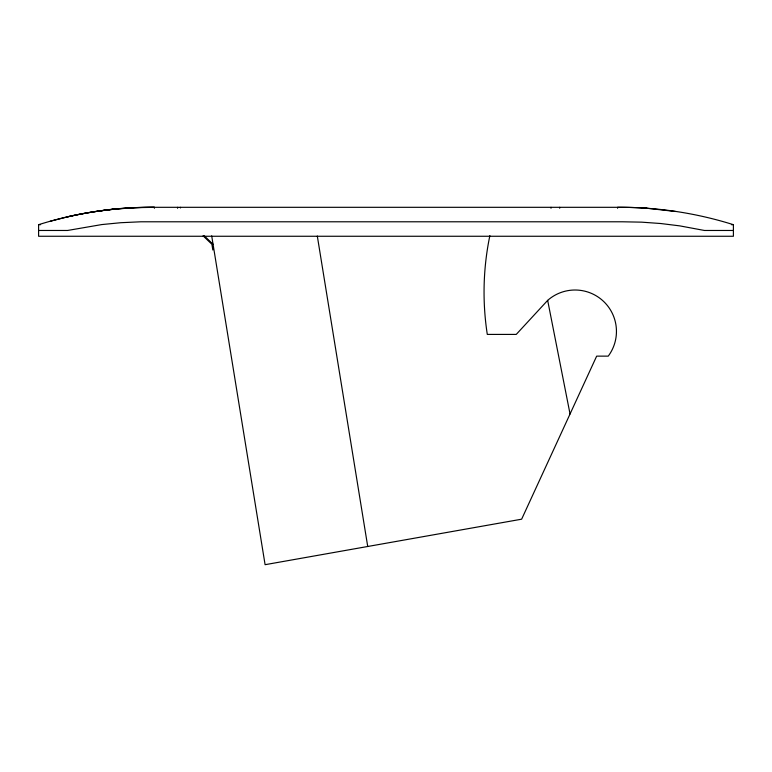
<?xml version="1.0" encoding="UTF-8"?>
<svg xmlns="http://www.w3.org/2000/svg" width="772" height="772" viewBox="0 0 772 772"><rect width="100%" height="100%" fill="white"/><g stroke="black" fill="none" stroke-linecap="round" stroke-linejoin="round"><path stroke-width="1.16" d="M211.692 235.856L265.095 564.689L521.64 519.189L596.669 356.133L608.249 356.133A41.389 41.389 0 0 0 547.666 300.376L516.246 334.411L487.296 334.411A277.457 277.457 0 0 1 489.873 235.605M50.18 221.275L66.952 216.971A382.063 380.171 -90 0 1 115.269 209.087L134.81 207.687L154.4 207.311L617.6 207.311A756.097 534.639 -90 0 1 646.965 208.257L675.548 211.489M100.563 210.843L105.532 210.158M642.275 208.257L646.965 208.257M617.6 208.257L617.6 207.311A378.415 378.415 0 0 1 733.4 224.681L733.4 236.261L38.6 236.261L38.6 224.681L40.569 224.681M731.431 224.681L733.4 224.681M38.6 230.471L67.55 230.471L101.759 224.575L120.808 222.712L140.88 221.786L622.435 221.786L641.561 222.153L660.726 223.523L679.727 225.868L704.45 230.471L733.4 230.471M204.233 235.798L213.062 244.29M203.075 235.798L211.904 244.29L212.831 250.003M547.666 300.376L570.045 413.995M317.311 236.058L367.723 546.489M559.7 207.311L559.7 208.257M551.015 207.311L551.015 208.257M180.455 207.311L180.455 207.977M177.56 207.311L177.56 208.257M105.523 210.013A754.379 533.52 89.8 0 1 154.4 207.321L154.4 208.257M38.6 224.681A378.425 378.425 0 0 1 154.4 207.311M66.952 216.971A382.063 380.171 90 0 1 115.269 209.087"/></g></svg>
